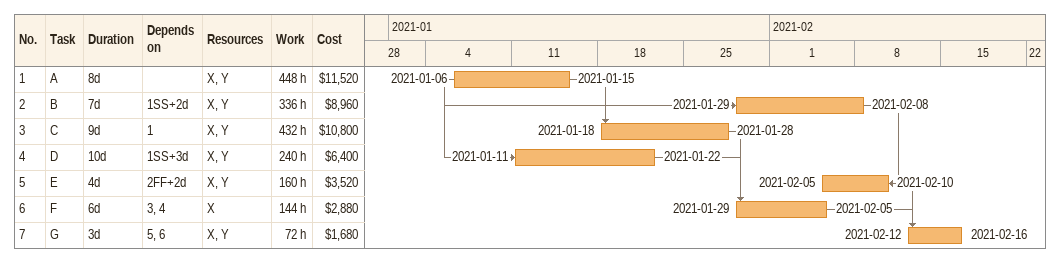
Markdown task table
| ID | Task | Duration | Start | Finish | Predecessors | Resources | Work (h) | Cost ($) |
|---|---|---|---|---|---|---|---|---|
| 1 | A | 8d | 2021-01-06 | 2021-01-15 |  | X, Y | 448 | 11520 |
| 2 | B | 7d | 2021-01-29 | 2021-02-08 | 1SS+2d | X, Y | 336 | 8960 |
| 3 | C | 9d | 2021-01-18 | 2021-01-28 | 1 | X, Y | 432 | 10800 |
| 4 | D | 10d | 2021-01-11 | 2021-01-22 | 1SS+3d | X, Y | 240 | 6400 |
| 5 | E | 4d | 2021-02-05 | 2021-02-10 | 2FF+2d | X, Y | 160 | 3520 |
| 6 | F | 6d | 2021-01-29 | 2021-02-05 | 3, 4 | X | 144 | 2880 |
| 7 | G | 3d | 2021-02-12 | 2021-02-16 | 5, 6 | X, Y | 72 | 1680 |
